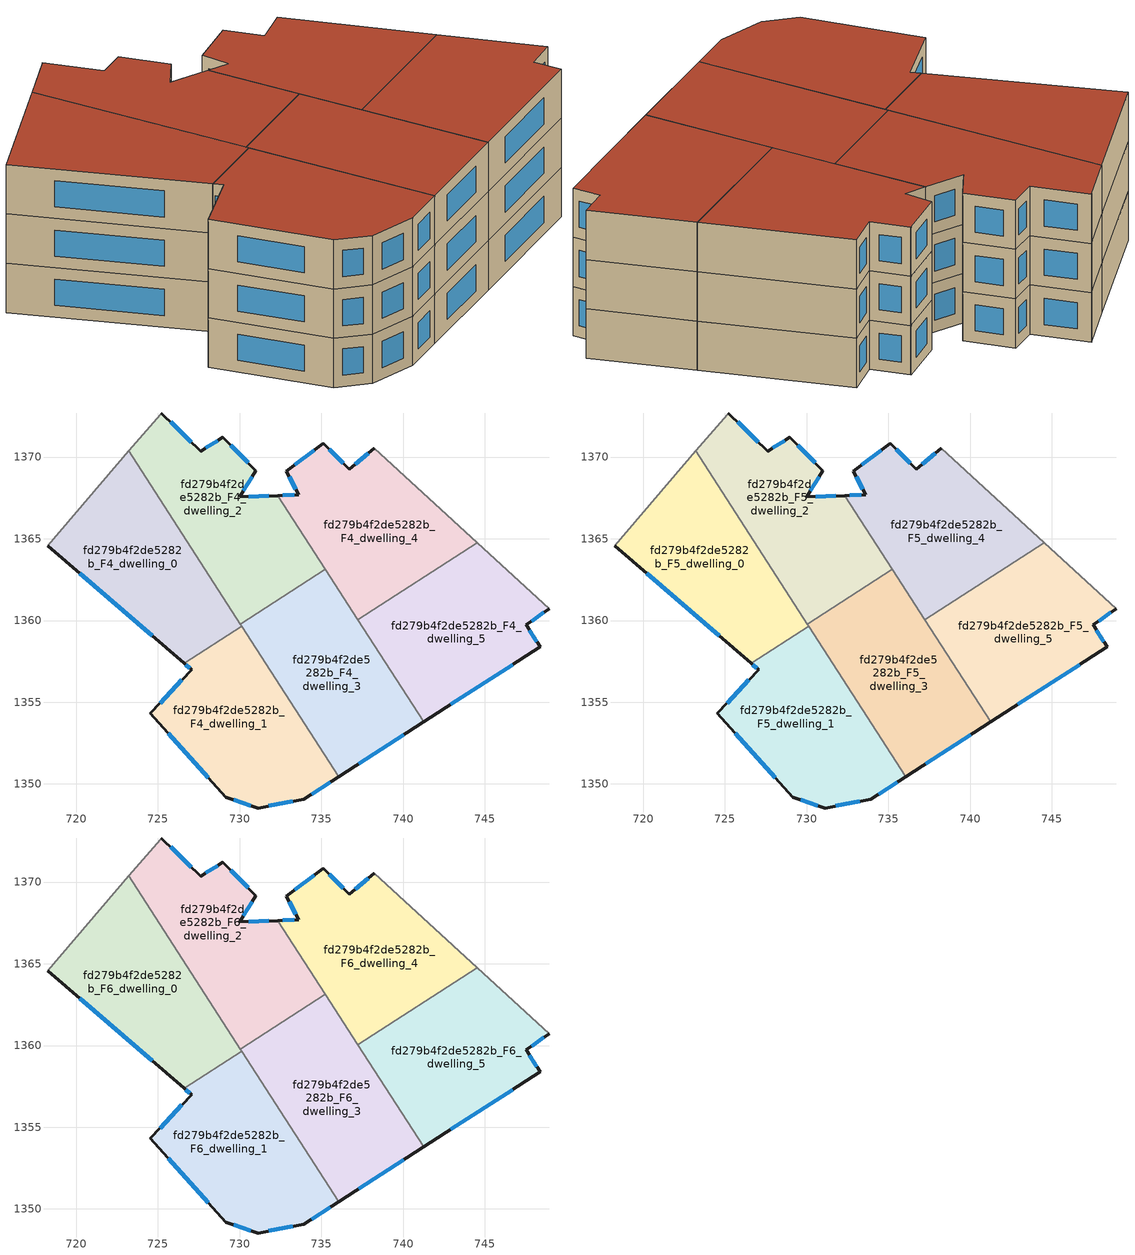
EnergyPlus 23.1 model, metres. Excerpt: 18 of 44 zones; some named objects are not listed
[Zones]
fd279b4f2de5282b_F4_dwelling_0
 floor to fd279b4f2de5282b_F3_dwelling_0 (EU_floor_Construction): 723.22,1370.37 730.13,1359.64 726.61,1357.38 718.25,1364.58 z12
 wall outside (EU_wall_Construction): 718.25,1364.58 726.61,1357.38 z12:15
 wall to fd279b4f2de5282b_F4_dwelling_1 (EU_wall_Construction): 726.61,1357.38 730.13,1359.64 z12:15
 wall adiabatic (EU_wall_Construction): 723.22,1370.37 718.25,1364.58 z12:15
 wall to fd279b4f2de5282b_F4_dwelling_2 (EU_wall_Construction): 730.04,1359.79 723.22,1370.37 z12:15
 wall to fd279b4f2de5282b_F4_dwelling_3 (EU_wall_Construction): 730.13,1359.64 730.04,1359.79 z12:15
 window (EU_Window_Construction): 720.21,1362.89 724.65,1359.07 z12.7:14.3
fd279b4f2de5282b_F4_dwelling_1
 floor to fd279b4f2de5282b_F3_dwelling_1 (EU_floor_Construction): 730.13,1359.64 736.05,1350.44 733.91,1349.06 731.15,1348.53 729.16,1349.18 724.55,1354.32 727.06,1356.99 726.61,1357.38 z12
 wall outside (EU_wall_Construction): 726.61,1357.38 727.06,1356.99 724.55,1354.32 729.16,1349.18 731.15,1348.53 733.91,1349.06 736.05,1350.44 z12:15
 wall to fd279b4f2de5282b_F4_dwelling_3 (EU_wall_Construction): 736.05,1350.44 730.13,1359.64 z12:15
 window (EU_Window_Construction): 726.72,1357.29 726.96,1357.08 / 734.41,1349.38 735.55,1350.12 / 731.8,1348.65 733.26,1348.94 / 729.63,1349.03 730.68,1348.68 / 725.63,1353.11 728.08,1350.39 / 726.47,1356.37 725.14,1354.95 z12.7:14.3
fd279b4f2de5282b_F4_dwelling_2
 floor to fd279b4f2de5282b_F3_dwelling_2 (EU_floor_Construction): 731,1369.17 729.99,1367.56 732.34,1367.65 735.25,1363.14 730.04,1359.79 723.22,1370.37 725.16,1372.63 725.22,1372.7 727.61,1370.36 728.97,1371.21 z12
 wall outside (EU_wall_Construction): 732.34,1367.65 729.99,1367.56 731,1369.17 728.97,1371.21 727.61,1370.36 725.22,1372.7 z12:15
 wall to fd279b4f2de5282b_F4_dwelling_3 (EU_wall_Construction): 730.04,1359.79 735.25,1363.14 z12:15
 wall adiabatic (EU_wall_Construction): 725.22,1372.7 725.16,1372.63 723.22,1370.37 z12:15
 wall to fd279b4f2de5282b_F4_dwelling_4 (EU_wall_Construction): 735.25,1363.14 732.34,1367.65 z12:15
 window (EU_Window_Construction): 727.05,1370.91 725.78,1372.15 / 728.65,1371.01 727.93,1370.56 / 730.52,1369.65 729.45,1370.73 / 730.23,1367.94 730.76,1368.79 / 731.79,1367.63 730.55,1367.58 z12.7:14.3
fd279b4f2de5282b_F4_dwelling_3
 floor to fd279b4f2de5282b_F3_dwelling_3 (EU_floor_Construction): 735.25,1363.14 741.26,1353.8 736.05,1350.44 730.04,1359.79 z12
 wall outside (EU_wall_Construction): 736.05,1350.44 741.26,1353.8 z12:15
 wall to fd279b4f2de5282b_F4_dwelling_5 (EU_wall_Construction): 741.26,1353.8 737.23,1360.06 z12:15
 wall to fd279b4f2de5282b_F4_dwelling_4 (EU_wall_Construction): 737.23,1360.06 735.25,1363.14 z12:15
 window (EU_Window_Construction): 737.27,1351.23 740.03,1353.01 z12.7:14.3
fd279b4f2de5282b_F4_dwelling_4
 floor to fd279b4f2de5282b_F3_dwelling_4 (EU_floor_Construction): 744.54,1364.76 737.23,1360.06 732.34,1367.65 733.63,1367.69 732.85,1369.13 735.09,1370.81 735.12,1370.84 736.71,1369.25 738.23,1370.54 z12
 wall outside (EU_wall_Construction): 738.23,1370.54 736.71,1369.25 735.12,1370.84 735.09,1370.81 732.85,1369.13 733.63,1367.69 732.34,1367.65 z12:15
 wall adiabatic (EU_wall_Construction): 744.54,1364.76 738.23,1370.54 z12:15
 wall to fd279b4f2de5282b_F4_dwelling_5 (EU_wall_Construction): 737.23,1360.06 744.54,1364.76 z12:15
 window (EU_Window_Construction): 736.34,1369.62 735.49,1370.47 / 737.87,1370.24 737.07,1369.55 / 733.33,1367.68 732.65,1367.66 / 733.03,1368.79 733.45,1368.03 / 734.56,1370.42 733.38,1369.52 z12.7:14.3
fd279b4f2de5282b_F4_dwelling_5
 floor to fd279b4f2de5282b_F3_dwelling_5 (EU_floor_Construction): 748.96,1360.73 747.52,1359.73 748.38,1358.38 741.26,1353.8 737.23,1360.06 744.54,1364.76 z12
 wall outside (EU_wall_Construction): 741.26,1353.8 748.38,1358.38 747.52,1359.73 748.96,1360.73 z12:15
 wall adiabatic (EU_wall_Construction): 748.96,1360.73 744.54,1364.76 z12:15
 window (EU_Window_Construction): 748.18,1358.7 747.72,1359.41 / 742.93,1354.87 746.71,1357.31 / 747.86,1359.96 748.62,1360.49 z12.7:14.3
fd279b4f2de5282b_F5_dwelling_0
 floor to fd279b4f2de5282b_F4_dwelling_0 (EU_floor_Construction): 723.22,1370.37 730.13,1359.64 726.61,1357.38 718.25,1364.58 z15
 wall outside (EU_wall_Construction): 718.25,1364.58 726.61,1357.38 z15:18
 wall to fd279b4f2de5282b_F5_dwelling_1 (EU_wall_Construction): 726.61,1357.38 730.13,1359.64 z15:18
 wall adiabatic (EU_wall_Construction): 723.22,1370.37 718.25,1364.58 z15:18
 wall to fd279b4f2de5282b_F5_dwelling_2 (EU_wall_Construction): 730.04,1359.79 723.22,1370.37 z15:18
 wall to fd279b4f2de5282b_F5_dwelling_3 (EU_wall_Construction): 730.13,1359.64 730.04,1359.79 z15:18
 window (EU_Window_Construction): 720.21,1362.89 724.65,1359.07 z15.7:17.3
fd279b4f2de5282b_F5_dwelling_1
 floor to fd279b4f2de5282b_F4_dwelling_1 (EU_floor_Construction): 730.13,1359.64 736.05,1350.44 733.91,1349.06 731.15,1348.53 729.16,1349.18 724.55,1354.32 727.06,1356.99 726.61,1357.38 z15
 wall outside (EU_wall_Construction): 726.61,1357.38 727.06,1356.99 724.55,1354.32 729.16,1349.18 731.15,1348.53 733.91,1349.06 736.05,1350.44 z15:18
 wall to fd279b4f2de5282b_F5_dwelling_3 (EU_wall_Construction): 736.05,1350.44 730.13,1359.64 z15:18
 window (EU_Window_Construction): 726.72,1357.29 726.96,1357.08 / 734.41,1349.38 735.55,1350.12 / 731.8,1348.65 733.26,1348.94 / 729.63,1349.03 730.68,1348.68 / 725.63,1353.11 728.08,1350.39 / 726.47,1356.37 725.14,1354.95 z15.7:17.3
fd279b4f2de5282b_F5_dwelling_2
 floor to fd279b4f2de5282b_F4_dwelling_2 (EU_floor_Construction): 731,1369.17 729.99,1367.56 732.34,1367.65 735.25,1363.14 730.04,1359.79 723.22,1370.37 725.16,1372.63 725.22,1372.7 727.61,1370.36 728.97,1371.21 z15
 wall outside (EU_wall_Construction): 732.34,1367.65 729.99,1367.56 731,1369.17 728.97,1371.21 727.61,1370.36 725.22,1372.7 z15:18
 wall to fd279b4f2de5282b_F5_dwelling_3 (EU_wall_Construction): 730.04,1359.79 735.25,1363.14 z15:18
 wall adiabatic (EU_wall_Construction): 725.22,1372.7 725.16,1372.63 723.22,1370.37 z15:18
 wall to fd279b4f2de5282b_F5_dwelling_4 (EU_wall_Construction): 735.25,1363.14 732.34,1367.65 z15:18
 window (EU_Window_Construction): 727.05,1370.91 725.78,1372.15 / 728.65,1371.01 727.93,1370.56 / 730.52,1369.65 729.45,1370.73 / 730.23,1367.94 730.76,1368.79 / 731.79,1367.63 730.55,1367.58 z15.7:17.3
fd279b4f2de5282b_F5_dwelling_3
 floor to fd279b4f2de5282b_F4_dwelling_3 (EU_floor_Construction): 735.25,1363.14 741.26,1353.8 736.05,1350.44 730.04,1359.79 z15
 wall outside (EU_wall_Construction): 736.05,1350.44 741.26,1353.8 z15:18
 wall to fd279b4f2de5282b_F5_dwelling_5 (EU_wall_Construction): 741.26,1353.8 737.23,1360.06 z15:18
 wall to fd279b4f2de5282b_F5_dwelling_4 (EU_wall_Construction): 737.23,1360.06 735.25,1363.14 z15:18
 window (EU_Window_Construction): 737.27,1351.23 740.03,1353.01 z15.7:17.3
fd279b4f2de5282b_F5_dwelling_4
 floor to fd279b4f2de5282b_F4_dwelling_4 (EU_floor_Construction): 744.54,1364.76 737.23,1360.06 732.34,1367.65 733.63,1367.69 732.85,1369.13 735.09,1370.81 735.12,1370.84 736.71,1369.25 738.23,1370.54 z15
 wall outside (EU_wall_Construction): 738.23,1370.54 736.71,1369.25 735.12,1370.84 735.09,1370.81 732.85,1369.13 733.63,1367.69 732.34,1367.65 z15:18
 wall adiabatic (EU_wall_Construction): 744.54,1364.76 738.23,1370.54 z15:18
 wall to fd279b4f2de5282b_F5_dwelling_5 (EU_wall_Construction): 737.23,1360.06 744.54,1364.76 z15:18
 window (EU_Window_Construction): 736.34,1369.62 735.49,1370.47 / 737.87,1370.24 737.07,1369.55 / 733.33,1367.68 732.65,1367.66 / 733.03,1368.79 733.45,1368.03 / 734.56,1370.42 733.38,1369.52 z15.7:17.3
fd279b4f2de5282b_F5_dwelling_5
 floor to fd279b4f2de5282b_F4_dwelling_5 (EU_floor_Construction): 748.96,1360.73 747.52,1359.73 748.38,1358.38 741.26,1353.8 737.23,1360.06 744.54,1364.76 z15
 wall outside (EU_wall_Construction): 741.26,1353.8 748.38,1358.38 747.52,1359.73 748.96,1360.73 z15:18
 wall adiabatic (EU_wall_Construction): 748.96,1360.73 744.54,1364.76 z15:18
 window (EU_Window_Construction): 748.18,1358.7 747.72,1359.41 / 742.93,1354.87 746.71,1357.31 / 747.86,1359.96 748.62,1360.49 z15.7:17.3
fd279b4f2de5282b_F6_dwelling_0
 floor to fd279b4f2de5282b_F5_dwelling_0 (EU_floor_Construction): 723.22,1370.37 730.13,1359.64 726.61,1357.38 718.25,1364.58 z18
 wall outside (EU_wall_Construction): 718.25,1364.58 726.61,1357.38 z18:21
 wall to fd279b4f2de5282b_F6_dwelling_1 (EU_wall_Construction): 726.61,1357.38 730.13,1359.64 z18:21
 wall adiabatic (EU_wall_Construction): 723.22,1370.37 718.25,1364.58 z18:21
 wall to fd279b4f2de5282b_F6_dwelling_2 (EU_wall_Construction): 730.04,1359.79 723.22,1370.37 z18:21
 wall to fd279b4f2de5282b_F6_dwelling_3 (EU_wall_Construction): 730.13,1359.64 730.04,1359.79 z18:21
 window (EU_Window_Construction): 720.21,1362.89 724.65,1359.07 z18.7:20.3
 roof outside (EU_roof_Construction): 730.13,1359.64 723.22,1370.37 718.25,1364.58 726.61,1357.38 z21
fd279b4f2de5282b_F6_dwelling_1
 floor to fd279b4f2de5282b_F5_dwelling_1 (EU_floor_Construction): 730.13,1359.64 736.05,1350.44 733.91,1349.06 731.15,1348.53 729.16,1349.18 724.55,1354.32 727.06,1356.99 726.61,1357.38 z18
 wall outside (EU_wall_Construction): 726.61,1357.38 727.06,1356.99 724.55,1354.32 729.16,1349.18 731.15,1348.53 733.91,1349.06 736.05,1350.44 z18:21
 wall to fd279b4f2de5282b_F6_dwelling_3 (EU_wall_Construction): 736.05,1350.44 730.13,1359.64 z18:21
 window (EU_Window_Construction): 726.72,1357.29 726.96,1357.08 / 734.41,1349.38 735.55,1350.12 / 731.8,1348.65 733.26,1348.94 / 729.63,1349.03 730.68,1348.68 / 725.63,1353.11 728.08,1350.39 / 726.47,1356.37 725.14,1354.95 z18.7:20.3
 roof outside (EU_roof_Construction): 736.05,1350.44 730.13,1359.64 726.61,1357.38 727.06,1356.99 724.55,1354.32 729.16,1349.18 731.15,1348.53 733.91,1349.06 z21
fd279b4f2de5282b_F6_dwelling_2
 floor to fd279b4f2de5282b_F5_dwelling_2 (EU_floor_Construction): 731,1369.17 729.99,1367.56 732.34,1367.65 735.25,1363.14 730.04,1359.79 723.22,1370.37 725.16,1372.63 725.22,1372.7 727.61,1370.36 728.97,1371.21 z18
 wall outside (EU_wall_Construction): 732.34,1367.65 729.99,1367.56 731,1369.17 728.97,1371.21 727.61,1370.36 725.22,1372.7 z18:21
 wall to fd279b4f2de5282b_F6_dwelling_3 (EU_wall_Construction): 730.04,1359.79 735.25,1363.14 z18:21
 wall adiabatic (EU_wall_Construction): 725.22,1372.7 725.16,1372.63 723.22,1370.37 z18:21
 wall to fd279b4f2de5282b_F6_dwelling_4 (EU_wall_Construction): 735.25,1363.14 732.34,1367.65 z18:21
 window (EU_Window_Construction): 727.05,1370.91 725.78,1372.15 / 728.65,1371.01 727.93,1370.56 / 730.52,1369.65 729.45,1370.73 / 730.23,1367.94 730.76,1368.79 / 731.79,1367.63 730.55,1367.58 z18.7:20.3
 roof outside (EU_roof_Construction): 735.25,1363.14 732.34,1367.65 729.99,1367.56 731,1369.17 728.97,1371.21 727.61,1370.36 725.22,1372.7 725.16,1372.63 723.22,1370.37 730.04,1359.79 z21
fd279b4f2de5282b_F6_dwelling_3
 floor to fd279b4f2de5282b_F5_dwelling_3 (EU_floor_Construction): 735.25,1363.14 741.26,1353.8 736.05,1350.44 730.04,1359.79 z18
 wall outside (EU_wall_Construction): 736.05,1350.44 741.26,1353.8 z18:21
 wall to fd279b4f2de5282b_F6_dwelling_5 (EU_wall_Construction): 741.26,1353.8 737.23,1360.06 z18:21
 wall to fd279b4f2de5282b_F6_dwelling_4 (EU_wall_Construction): 737.23,1360.06 735.25,1363.14 z18:21
 window (EU_Window_Construction): 737.27,1351.23 740.03,1353.01 z18.7:20.3
 roof outside (EU_roof_Construction): 741.26,1353.8 735.25,1363.14 730.04,1359.79 736.05,1350.44 z21
fd279b4f2de5282b_F6_dwelling_4
 floor to fd279b4f2de5282b_F5_dwelling_4 (EU_floor_Construction): 744.54,1364.76 737.23,1360.06 732.34,1367.65 733.63,1367.69 732.85,1369.13 735.09,1370.81 735.12,1370.84 736.71,1369.25 738.23,1370.54 z18
 wall outside (EU_wall_Construction): 738.23,1370.54 736.71,1369.25 735.12,1370.84 735.09,1370.81 732.85,1369.13 733.63,1367.69 732.34,1367.65 z18:21
 wall adiabatic (EU_wall_Construction): 744.54,1364.76 738.23,1370.54 z18:21
 wall to fd279b4f2de5282b_F6_dwelling_5 (EU_wall_Construction): 737.23,1360.06 744.54,1364.76 z18:21
 window (EU_Window_Construction): 736.34,1369.62 735.49,1370.47 / 737.87,1370.24 737.07,1369.55 / 733.33,1367.68 732.65,1367.66 / 733.03,1368.79 733.45,1368.03 / 734.56,1370.42 733.38,1369.52 z18.7:20.3
 roof outside (EU_roof_Construction): 744.54,1364.76 738.23,1370.54 736.71,1369.25 735.12,1370.84 735.09,1370.81 732.85,1369.13 733.63,1367.69 732.34,1367.65 737.23,1360.06 z21
fd279b4f2de5282b_F6_dwelling_5
 floor to fd279b4f2de5282b_F5_dwelling_5 (EU_floor_Construction): 748.96,1360.73 747.52,1359.73 748.38,1358.38 741.26,1353.8 737.23,1360.06 744.54,1364.76 z18
 wall outside (EU_wall_Construction): 741.26,1353.8 748.38,1358.38 747.52,1359.73 748.96,1360.73 z18:21
 wall adiabatic (EU_wall_Construction): 748.96,1360.73 744.54,1364.76 z18:21
 window (EU_Window_Construction): 748.18,1358.7 747.72,1359.41 / 742.93,1354.87 746.71,1357.31 / 747.86,1359.96 748.62,1360.49 z18.7:20.3
 roof outside (EU_roof_Construction): 748.38,1358.38 747.52,1359.73 748.96,1360.73 744.54,1364.76 737.23,1360.06 741.26,1353.8 z21
[Building]
EU S2 Campaign: North Axis=0; Terrain=City; Solar Distribution=FullExterior
[Site:Location]
Budapest.Ferenc.Liszt.Intl.AP: Latitude=47.437; Longitude=19.256; Time Zone=1; Elevation=185
[SizingPeriod:WeatherFileDays]
AnnualSizingPeriod: Begin Month=1; Begin Day of Month=1; End Month=12; End Day of Month=31; Day of Week for Start Day=Monday; Use Weather File Daylight Saving Period=No; Use Weather File Rain and Snow Indicators=No
[MATERIAL]
EU_InternalMass_Material: Roughness=MediumRough; Thickness=0.1; Conductivity=1; Density=1800; Specific Heat=900; Thermal Absorptance=0.9; Solar Absorptance=0.7; Visible Absorptance=0.7
[MATERIAL:NOMASS] Roughness=MediumRough; Thermal Absorptance=0.9; Solar Absorptance=0.7; Visible Absorptance=0.7
Name | Thermal Resistance
EU_wall_NoMass | 0.832559
EU_roof_NoMass | 1.39638
EU_floor_NoMass | 0.872794
[WINDOWMATERIAL:SIMPLEGLAZINGSYSTEM]
EU_Window_SimpleGlazing: UFactor=2.79869; Solar Heat Gain Coefficient=0.75; Visible Transmittance=0.75
[CONSTRUCTION]
EU_wall_Construction: EU_wall_NoMass
EU_roof_Construction: EU_roof_NoMass
EU_floor_Construction: EU_floor_NoMass
EU_Window_Construction: EU_Window_SimpleGlazing
EU_InternalMass_Construction: EU_InternalMass_Material
[ZONE] Type=1; Multiplier=1; Ceiling Height=autocalculate; Floor Area=autocalculate; Part of Total Floor Area=Yes
Name | Volume
fd279b4f2de5282b_F4_dwelling_0; fd279b4f2de5282b_F5_dwelling_0; fd279b4f2de5282b_F6_dwelling_0; fd279b4f2de5282b_F4_dwelling_2; fd279b4f2de5282b_F5_dwelling_2; fd279b4f2de5282b_F6_dwelling_2 | 206.49
fd279b4f2de5282b_F4_dwelling_1; fd279b4f2de5282b_F5_dwelling_1; fd279b4f2de5282b_F6_dwelling_1 | 206.494
fd279b4f2de5282b_F4_dwelling_3; fd279b4f2de5282b_F5_dwelling_3; fd279b4f2de5282b_F6_dwelling_3 | 206.502
fd279b4f2de5282b_F4_dwelling_4; fd279b4f2de5282b_F5_dwelling_4; fd279b4f2de5282b_F6_dwelling_4 | 206.498
fd279b4f2de5282b_F4_dwelling_5; fd279b4f2de5282b_F5_dwelling_5; fd279b4f2de5282b_F6_dwelling_5 | 206.487
[INTERNALMASS] Construction=EU_InternalMass_Construction
Name | Zone or ZoneList | Surface Area
fd279b4f2de5282b_F4_dwelling_0_EU_InternalMass | fd279b4f2de5282b_F4_dwelling_0 | 68.8323
fd279b4f2de5282b_F4_dwelling_1_EU_InternalMass | fd279b4f2de5282b_F4_dwelling_1 | 68.831
fd279b4f2de5282b_F4_dwelling_2_EU_InternalMass | fd279b4f2de5282b_F4_dwelling_2 | 68.8297
fd279b4f2de5282b_F4_dwelling_3_EU_InternalMass | fd279b4f2de5282b_F4_dwelling_3 | 68.8356
fd279b4f2de5282b_F4_dwelling_4_EU_InternalMass | fd279b4f2de5282b_F4_dwelling_4 | 68.8327
fd279b4f2de5282b_F4_dwelling_5_EU_InternalMass | fd279b4f2de5282b_F4_dwelling_5 | 68.8297
fd279b4f2de5282b_F5_dwelling_0_EU_InternalMass | fd279b4f2de5282b_F5_dwelling_0 | 68.8323
fd279b4f2de5282b_F5_dwelling_1_EU_InternalMass | fd279b4f2de5282b_F5_dwelling_1 | 68.831
fd279b4f2de5282b_F5_dwelling_2_EU_InternalMass | fd279b4f2de5282b_F5_dwelling_2 | 68.8297
fd279b4f2de5282b_F5_dwelling_3_EU_InternalMass | fd279b4f2de5282b_F5_dwelling_3 | 68.8356
fd279b4f2de5282b_F5_dwelling_4_EU_InternalMass | fd279b4f2de5282b_F5_dwelling_4 | 68.8327
fd279b4f2de5282b_F5_dwelling_5_EU_InternalMass | fd279b4f2de5282b_F5_dwelling_5 | 68.8297
fd279b4f2de5282b_F6_dwelling_0_EU_InternalMass | fd279b4f2de5282b_F6_dwelling_0 | 68.8323
fd279b4f2de5282b_F6_dwelling_1_EU_InternalMass | fd279b4f2de5282b_F6_dwelling_1 | 68.831
fd279b4f2de5282b_F6_dwelling_2_EU_InternalMass | fd279b4f2de5282b_F6_dwelling_2 | 68.8297
fd279b4f2de5282b_F6_dwelling_3_EU_InternalMass | fd279b4f2de5282b_F6_dwelling_3 | 68.8356
fd279b4f2de5282b_F6_dwelling_4_EU_InternalMass | fd279b4f2de5282b_F6_dwelling_4 | 68.8327
fd279b4f2de5282b_F6_dwelling_5_EU_InternalMass | fd279b4f2de5282b_F6_dwelling_5 | 68.8297
[OTHEREQUIPMENT] Fuel Type=Electricity; Design Level Calculation Method=Watts/Area; Power per Zone Floor Area=1; Fraction Latent=0; Fraction Radiant=0; Fraction Lost=0; Carbon Dioxide Generation Rate=0; EndUse Subcategory=EU_Step8_InternalGains
Name | Zone or ZoneList or Space or SpaceList | Schedule
EU_Step8_InternalGain_fd279b4f2de5282b_F4_dwelling_0_f000 | fd279b4f2de5282b_F4_dwelling_0 | EU_Step8_GainSchedule_fd279b4f2de5282b_F4_dwelling_0_f000
EU_Step8_InternalGain_fd279b4f2de5282b_F4_dwelling_1_f000 | fd279b4f2de5282b_F4_dwelling_1 | EU_Step8_GainSchedule_fd279b4f2de5282b_F4_dwelling_1_f000
EU_Step8_InternalGain_fd279b4f2de5282b_F4_dwelling_2_f000 | fd279b4f2de5282b_F4_dwelling_2 | EU_Step8_GainSchedule_fd279b4f2de5282b_F4_dwelling_2_f000
EU_Step8_InternalGain_fd279b4f2de5282b_F4_dwelling_3_f000 | fd279b4f2de5282b_F4_dwelling_3 | EU_Step8_GainSchedule_fd279b4f2de5282b_F4_dwelling_3_f000
EU_Step8_InternalGain_fd279b4f2de5282b_F4_dwelling_4_f000 | fd279b4f2de5282b_F4_dwelling_4 | EU_Step8_GainSchedule_fd279b4f2de5282b_F4_dwelling_4_f000
EU_Step8_InternalGain_fd279b4f2de5282b_F4_dwelling_5_f000 | fd279b4f2de5282b_F4_dwelling_5 | EU_Step8_GainSchedule_fd279b4f2de5282b_F4_dwelling_5_f000
EU_Step8_InternalGain_fd279b4f2de5282b_F5_dwelling_0_f000 | fd279b4f2de5282b_F5_dwelling_0 | EU_Step8_GainSchedule_fd279b4f2de5282b_F5_dwelling_0_f000
EU_Step8_InternalGain_fd279b4f2de5282b_F5_dwelling_1_f000 | fd279b4f2de5282b_F5_dwelling_1 | EU_Step8_GainSchedule_fd279b4f2de5282b_F5_dwelling_1_f000
EU_Step8_InternalGain_fd279b4f2de5282b_F5_dwelling_2_f000 | fd279b4f2de5282b_F5_dwelling_2 | EU_Step8_GainSchedule_fd279b4f2de5282b_F5_dwelling_2_f000
EU_Step8_InternalGain_fd279b4f2de5282b_F5_dwelling_3_f000 | fd279b4f2de5282b_F5_dwelling_3 | EU_Step8_GainSchedule_fd279b4f2de5282b_F5_dwelling_3_f000
EU_Step8_InternalGain_fd279b4f2de5282b_F5_dwelling_4_f000 | fd279b4f2de5282b_F5_dwelling_4 | EU_Step8_GainSchedule_fd279b4f2de5282b_F5_dwelling_4_f000
EU_Step8_InternalGain_fd279b4f2de5282b_F5_dwelling_5_f000 | fd279b4f2de5282b_F5_dwelling_5 | EU_Step8_GainSchedule_fd279b4f2de5282b_F5_dwelling_5_f000
EU_Step8_InternalGain_fd279b4f2de5282b_F6_dwelling_0_f000 | fd279b4f2de5282b_F6_dwelling_0 | EU_Step8_GainSchedule_fd279b4f2de5282b_F6_dwelling_0_f000
EU_Step8_InternalGain_fd279b4f2de5282b_F6_dwelling_1_f000 | fd279b4f2de5282b_F6_dwelling_1 | EU_Step8_GainSchedule_fd279b4f2de5282b_F6_dwelling_1_f000
EU_Step8_InternalGain_fd279b4f2de5282b_F6_dwelling_2_f000 | fd279b4f2de5282b_F6_dwelling_2 | EU_Step8_GainSchedule_fd279b4f2de5282b_F6_dwelling_2_f000
EU_Step8_InternalGain_fd279b4f2de5282b_F6_dwelling_3_f000 | fd279b4f2de5282b_F6_dwelling_3 | EU_Step8_GainSchedule_fd279b4f2de5282b_F6_dwelling_3_f000
EU_Step8_InternalGain_fd279b4f2de5282b_F6_dwelling_4_f000 | fd279b4f2de5282b_F6_dwelling_4 | EU_Step8_GainSchedule_fd279b4f2de5282b_F6_dwelling_4_f000
EU_Step8_InternalGain_fd279b4f2de5282b_F6_dwelling_5_f000 | fd279b4f2de5282b_F6_dwelling_5 | EU_Step8_GainSchedule_fd279b4f2de5282b_F6_dwelling_5_f000
[ZONEVENTILATION:DESIGNFLOWRATE] Schedule=EU_AlwaysOn; Design Flow Rate Calculation Method=AirChanges/Hour; Air Changes per Hour=0.475469; Ventilation Type=Natural; Fan Pressure Rise=0; Fan Total Efficiency=1; Constant Term Coefficient=1; Temperature Term Coefficient=0; Velocity Term Coefficient=0; Velocity Squared Term Coefficient=0; Minimum Indoor Temperature=-100; Maximum Indoor Temperature=100; Delta Temperature=-100; Minimum Outdoor Temperature=-100; Maximum Outdoor Temperature=100; Maximum Wind Speed=40
Name | Zone or ZoneList or Space or SpaceList
EU_ConstantAir_fd279b4f2de5282b_F4_dwelling_0 | fd279b4f2de5282b_F4_dwelling_0
EU_ConstantAir_fd279b4f2de5282b_F4_dwelling_1 | fd279b4f2de5282b_F4_dwelling_1
EU_ConstantAir_fd279b4f2de5282b_F4_dwelling_2 | fd279b4f2de5282b_F4_dwelling_2
EU_ConstantAir_fd279b4f2de5282b_F4_dwelling_3 | fd279b4f2de5282b_F4_dwelling_3
EU_ConstantAir_fd279b4f2de5282b_F4_dwelling_4 | fd279b4f2de5282b_F4_dwelling_4
EU_ConstantAir_fd279b4f2de5282b_F4_dwelling_5 | fd279b4f2de5282b_F4_dwelling_5
EU_ConstantAir_fd279b4f2de5282b_F5_dwelling_0 | fd279b4f2de5282b_F5_dwelling_0
EU_ConstantAir_fd279b4f2de5282b_F5_dwelling_1 | fd279b4f2de5282b_F5_dwelling_1
EU_ConstantAir_fd279b4f2de5282b_F5_dwelling_2 | fd279b4f2de5282b_F5_dwelling_2
EU_ConstantAir_fd279b4f2de5282b_F5_dwelling_3 | fd279b4f2de5282b_F5_dwelling_3
EU_ConstantAir_fd279b4f2de5282b_F5_dwelling_4 | fd279b4f2de5282b_F5_dwelling_4
EU_ConstantAir_fd279b4f2de5282b_F5_dwelling_5 | fd279b4f2de5282b_F5_dwelling_5
EU_ConstantAir_fd279b4f2de5282b_F6_dwelling_0 | fd279b4f2de5282b_F6_dwelling_0
EU_ConstantAir_fd279b4f2de5282b_F6_dwelling_1 | fd279b4f2de5282b_F6_dwelling_1
EU_ConstantAir_fd279b4f2de5282b_F6_dwelling_2 | fd279b4f2de5282b_F6_dwelling_2
EU_ConstantAir_fd279b4f2de5282b_F6_dwelling_3 | fd279b4f2de5282b_F6_dwelling_3
EU_ConstantAir_fd279b4f2de5282b_F6_dwelling_4 | fd279b4f2de5282b_F6_dwelling_4
EU_ConstantAir_fd279b4f2de5282b_F6_dwelling_5 | fd279b4f2de5282b_F6_dwelling_5
[HVACTEMPLATE:THERMOSTAT] Constant Heating Setpoint=20; Constant Cooling Setpoint=50
EU_HeatOnly_fd279b4f2de5282b_F4_dwelling_1; EU_HeatOnly_fd279b4f2de5282b_F4_dwelling_2; EU_HeatOnly_fd279b4f2de5282b_F4_dwelling_3; EU_HeatOnly_fd279b4f2de5282b_F4_dwelling_4; EU_HeatOnly_fd279b4f2de5282b_F4_dwelling_5; EU_HeatOnly_fd279b4f2de5282b_F5_dwelling_0; EU_HeatOnly_fd279b4f2de5282b_F5_dwelling_1; EU_HeatOnly_fd279b4f2de5282b_F5_dwelling_2; EU_HeatOnly_fd279b4f2de5282b_F5_dwelling_3; EU_HeatOnly_fd279b4f2de5282b_F5_dwelling_4; EU_HeatOnly_fd279b4f2de5282b_F5_dwelling_5; EU_HeatOnly_fd279b4f2de5282b_F6_dwelling_0; EU_HeatOnly_fd279b4f2de5282b_F6_dwelling_1; EU_HeatOnly_fd279b4f2de5282b_F6_dwelling_2; EU_HeatOnly_fd279b4f2de5282b_F6_dwelling_3; EU_HeatOnly_fd279b4f2de5282b_F6_dwelling_4; EU_HeatOnly_fd279b4f2de5282b_F6_dwelling_5
[HVACTEMPLATE:ZONE:IDEALLOADSAIRSYSTEM] System Availability Schedule=EU_AlwaysOn; Maximum Heating Supply Air Temperature=50; Minimum Cooling Supply Air Temperature=13; Maximum Heating Supply Air Humidity Ratio=0.0156; Minimum Cooling Supply Air Humidity Ratio=0.0077; Heating Limit=NoLimit; Cooling Limit=NoLimit; Heating Availability Schedule=EU_AlwaysOn; Cooling Availability Schedule=EU_CoolingOff; Dehumidification Control Type=ConstantSensibleHeatRatio; Cooling Sensible Heat Ratio=0.7; Dehumidification Setpoint=60; Humidification Control Type=None; Humidification Setpoint=30; Outdoor Air Method=None; Outdoor Air Flow Rate per Person=0.00944; Outdoor Air Flow Rate per Zone Floor Area=0; Outdoor Air Flow Rate per Zone=0; Demand Controlled Ventilation Type=None; Outdoor Air Economizer Type=NoEconomizer; Heat Recovery Type=None; Sensible Heat Recovery Effectiveness=0.7; Latent Heat Recovery Effectiveness=0.65
Name | Template Thermostat
fd279b4f2de5282b_F4_dwelling_0 | EU_HeatOnly_fd279b4f2de5282b_F4_dwelling_0
fd279b4f2de5282b_F4_dwelling_1 | EU_HeatOnly_fd279b4f2de5282b_F4_dwelling_1
fd279b4f2de5282b_F4_dwelling_2 | EU_HeatOnly_fd279b4f2de5282b_F4_dwelling_2
fd279b4f2de5282b_F4_dwelling_3 | EU_HeatOnly_fd279b4f2de5282b_F4_dwelling_3
fd279b4f2de5282b_F4_dwelling_4 | EU_HeatOnly_fd279b4f2de5282b_F4_dwelling_4
fd279b4f2de5282b_F4_dwelling_5 | EU_HeatOnly_fd279b4f2de5282b_F4_dwelling_5
fd279b4f2de5282b_F5_dwelling_0 | EU_HeatOnly_fd279b4f2de5282b_F5_dwelling_0
fd279b4f2de5282b_F5_dwelling_1 | EU_HeatOnly_fd279b4f2de5282b_F5_dwelling_1
fd279b4f2de5282b_F5_dwelling_2 | EU_HeatOnly_fd279b4f2de5282b_F5_dwelling_2
fd279b4f2de5282b_F5_dwelling_3 | EU_HeatOnly_fd279b4f2de5282b_F5_dwelling_3
fd279b4f2de5282b_F5_dwelling_4 | EU_HeatOnly_fd279b4f2de5282b_F5_dwelling_4
fd279b4f2de5282b_F5_dwelling_5 | EU_HeatOnly_fd279b4f2de5282b_F5_dwelling_5
fd279b4f2de5282b_F6_dwelling_0 | EU_HeatOnly_fd279b4f2de5282b_F6_dwelling_0
fd279b4f2de5282b_F6_dwelling_1 | EU_HeatOnly_fd279b4f2de5282b_F6_dwelling_1
fd279b4f2de5282b_F6_dwelling_2 | EU_HeatOnly_fd279b4f2de5282b_F6_dwelling_2
fd279b4f2de5282b_F6_dwelling_3 | EU_HeatOnly_fd279b4f2de5282b_F6_dwelling_3
fd279b4f2de5282b_F6_dwelling_4 | EU_HeatOnly_fd279b4f2de5282b_F6_dwelling_4
fd279b4f2de5282b_F6_dwelling_5 | EU_HeatOnly_fd279b4f2de5282b_F6_dwelling_5
[SIZING:ZONE] Zone Cooling Design Supply Air Temperature Input Method=SupplyAirTemperature; Zone Cooling Design Supply Air Temperature=13; Zone Heating Design Supply Air Temperature Input Method=SupplyAirTemperature; Zone Heating Design Supply Air Temperature=50; Zone Cooling Design Supply Air Humidity Ratio=0.008; Zone Heating Design Supply Air Humidity Ratio=0.008; Cooling Design Air Flow Method=DesignDay; Cooling Design Air Flow Rate=0; Cooling Minimum Air Flow per Zone Floor Area=0.000762; Cooling Minimum Air Flow=0; Cooling Minimum Air Flow Fraction=0.2; Heating Design Air Flow Method=DesignDay; Heating Design Air Flow Rate=0; Heating Maximum Air Flow per Zone Floor Area=0.002032; Heating Maximum Air Flow=0.141576; Heating Maximum Air Flow Fraction=0.3; Account for Dedicated Outdoor Air System=No; Dedicated Outdoor Air System Control Strategy=NeutralSupplyAir; Dedicated Outdoor Air Low Setpoint Temperature for Design=autosize; Dedicated Outdoor Air High Setpoint Temperature for Design=autosize; Zone Load Sizing Method=Sensible Load Only No Latent Load; Zone Latent Cooling Design Supply Air Humidity Ratio Input Method=HumidityRatioDifference; Zone Cooling Design Supply Air Humidity Ratio Difference=0.005; Zone Latent Heating Design Supply Air Humidity Ratio Input Method=HumidityRatioDifference; Zone Humidification Design Supply Air Humidity Ratio Difference=0.005
fd279b4f2de5282b_F4_dwelling_0; fd279b4f2de5282b_F4_dwelling_1; fd279b4f2de5282b_F4_dwelling_2; fd279b4f2de5282b_F4_dwelling_3; fd279b4f2de5282b_F4_dwelling_4; fd279b4f2de5282b_F4_dwelling_5; fd279b4f2de5282b_F5_dwelling_0; fd279b4f2de5282b_F5_dwelling_1; fd279b4f2de5282b_F5_dwelling_2; fd279b4f2de5282b_F5_dwelling_3; fd279b4f2de5282b_F5_dwelling_4; fd279b4f2de5282b_F5_dwelling_5; fd279b4f2de5282b_F6_dwelling_0; fd279b4f2de5282b_F6_dwelling_1; fd279b4f2de5282b_F6_dwelling_2; fd279b4f2de5282b_F6_dwelling_3; fd279b4f2de5282b_F6_dwelling_4; fd279b4f2de5282b_F6_dwelling_5
[SCHEDULE:CONSTANT]
Name | Hourly Value
EU_AlwaysOn | 1
EU_CoolingOff | 0
[SCHEDULE:FILE] Column Number=1; Rows to Skip at Top=0; Number of Hours of Data=8760; Column Separator=Comma; Interpolate to Timestep=No; Minutes per Item=60; Adjust Schedule for Daylight Savings=Yes
Name | File
EU_Step8_GainSchedule_fd279b4f2de5282b_F4_dwelling_0_f000 | ../../schedules/fd279b4f2de5282b/fd279b4f2de5282b_F4_dwelling_0_f000_gain.csv
EU_Step8_GainSchedule_fd279b4f2de5282b_F4_dwelling_1_f000 | ../../schedules/fd279b4f2de5282b/fd279b4f2de5282b_F4_dwelling_1_f000_gain.csv
EU_Step8_GainSchedule_fd279b4f2de5282b_F4_dwelling_2_f000 | ../../schedules/fd279b4f2de5282b/fd279b4f2de5282b_F4_dwelling_2_f000_gain.csv
EU_Step8_GainSchedule_fd279b4f2de5282b_F4_dwelling_3_f000 | ../../schedules/fd279b4f2de5282b/fd279b4f2de5282b_F4_dwelling_3_f000_gain.csv
EU_Step8_GainSchedule_fd279b4f2de5282b_F4_dwelling_4_f000 | ../../schedules/fd279b4f2de5282b/fd279b4f2de5282b_F4_dwelling_4_f000_gain.csv
EU_Step8_GainSchedule_fd279b4f2de5282b_F4_dwelling_5_f000 | ../../schedules/fd279b4f2de5282b/fd279b4f2de5282b_F4_dwelling_5_f000_gain.csv
EU_Step8_GainSchedule_fd279b4f2de5282b_F5_dwelling_0_f000 | ../../schedules/fd279b4f2de5282b/fd279b4f2de5282b_F5_dwelling_0_f000_gain.csv
EU_Step8_GainSchedule_fd279b4f2de5282b_F5_dwelling_1_f000 | ../../schedules/fd279b4f2de5282b/fd279b4f2de5282b_F5_dwelling_1_f000_gain.csv
EU_Step8_GainSchedule_fd279b4f2de5282b_F5_dwelling_2_f000 | ../../schedules/fd279b4f2de5282b/fd279b4f2de5282b_F5_dwelling_2_f000_gain.csv
EU_Step8_GainSchedule_fd279b4f2de5282b_F5_dwelling_3_f000 | ../../schedules/fd279b4f2de5282b/fd279b4f2de5282b_F5_dwelling_3_f000_gain.csv
EU_Step8_GainSchedule_fd279b4f2de5282b_F5_dwelling_4_f000 | ../../schedules/fd279b4f2de5282b/fd279b4f2de5282b_F5_dwelling_4_f000_gain.csv
EU_Step8_GainSchedule_fd279b4f2de5282b_F5_dwelling_5_f000 | ../../schedules/fd279b4f2de5282b/fd279b4f2de5282b_F5_dwelling_5_f000_gain.csv
EU_Step8_GainSchedule_fd279b4f2de5282b_F6_dwelling_0_f000 | ../../schedules/fd279b4f2de5282b/fd279b4f2de5282b_F6_dwelling_0_f000_gain.csv
EU_Step8_GainSchedule_fd279b4f2de5282b_F6_dwelling_1_f000 | ../../schedules/fd279b4f2de5282b/fd279b4f2de5282b_F6_dwelling_1_f000_gain.csv
EU_Step8_GainSchedule_fd279b4f2de5282b_F6_dwelling_2_f000 | ../../schedules/fd279b4f2de5282b/fd279b4f2de5282b_F6_dwelling_2_f000_gain.csv
EU_Step8_GainSchedule_fd279b4f2de5282b_F6_dwelling_3_f000 | ../../schedules/fd279b4f2de5282b/fd279b4f2de5282b_F6_dwelling_3_f000_gain.csv
EU_Step8_GainSchedule_fd279b4f2de5282b_F6_dwelling_4_f000 | ../../schedules/fd279b4f2de5282b/fd279b4f2de5282b_F6_dwelling_4_f000_gain.csv
EU_Step8_GainSchedule_fd279b4f2de5282b_F6_dwelling_5_f000 | ../../schedules/fd279b4f2de5282b/fd279b4f2de5282b_F6_dwelling_5_f000_gain.csv
